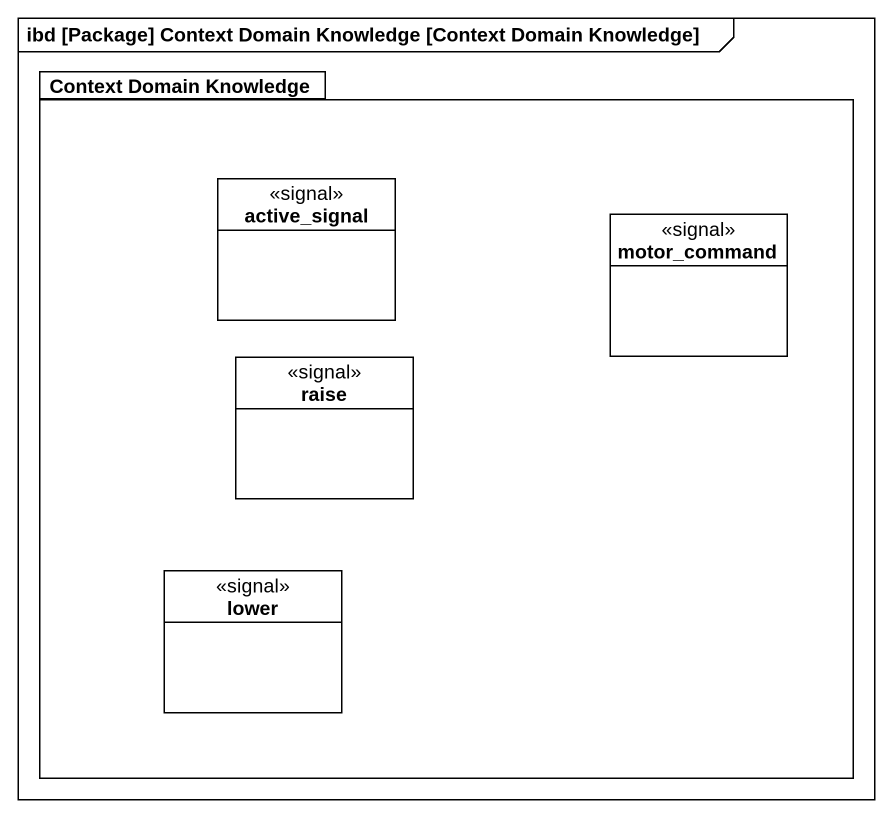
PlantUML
@startuml
mainframe ibd [Package] Context Domain Knowledge [Context Domain Knowledge]
hide circle
hide empty members
package "Context Domain Knowledge" as Context_Domain_Knowledge {
  class active_signal <<signal>>
  class motor_command <<signal>>
  class raise <<signal>>
  class lower <<signal>>
}
@enduml
